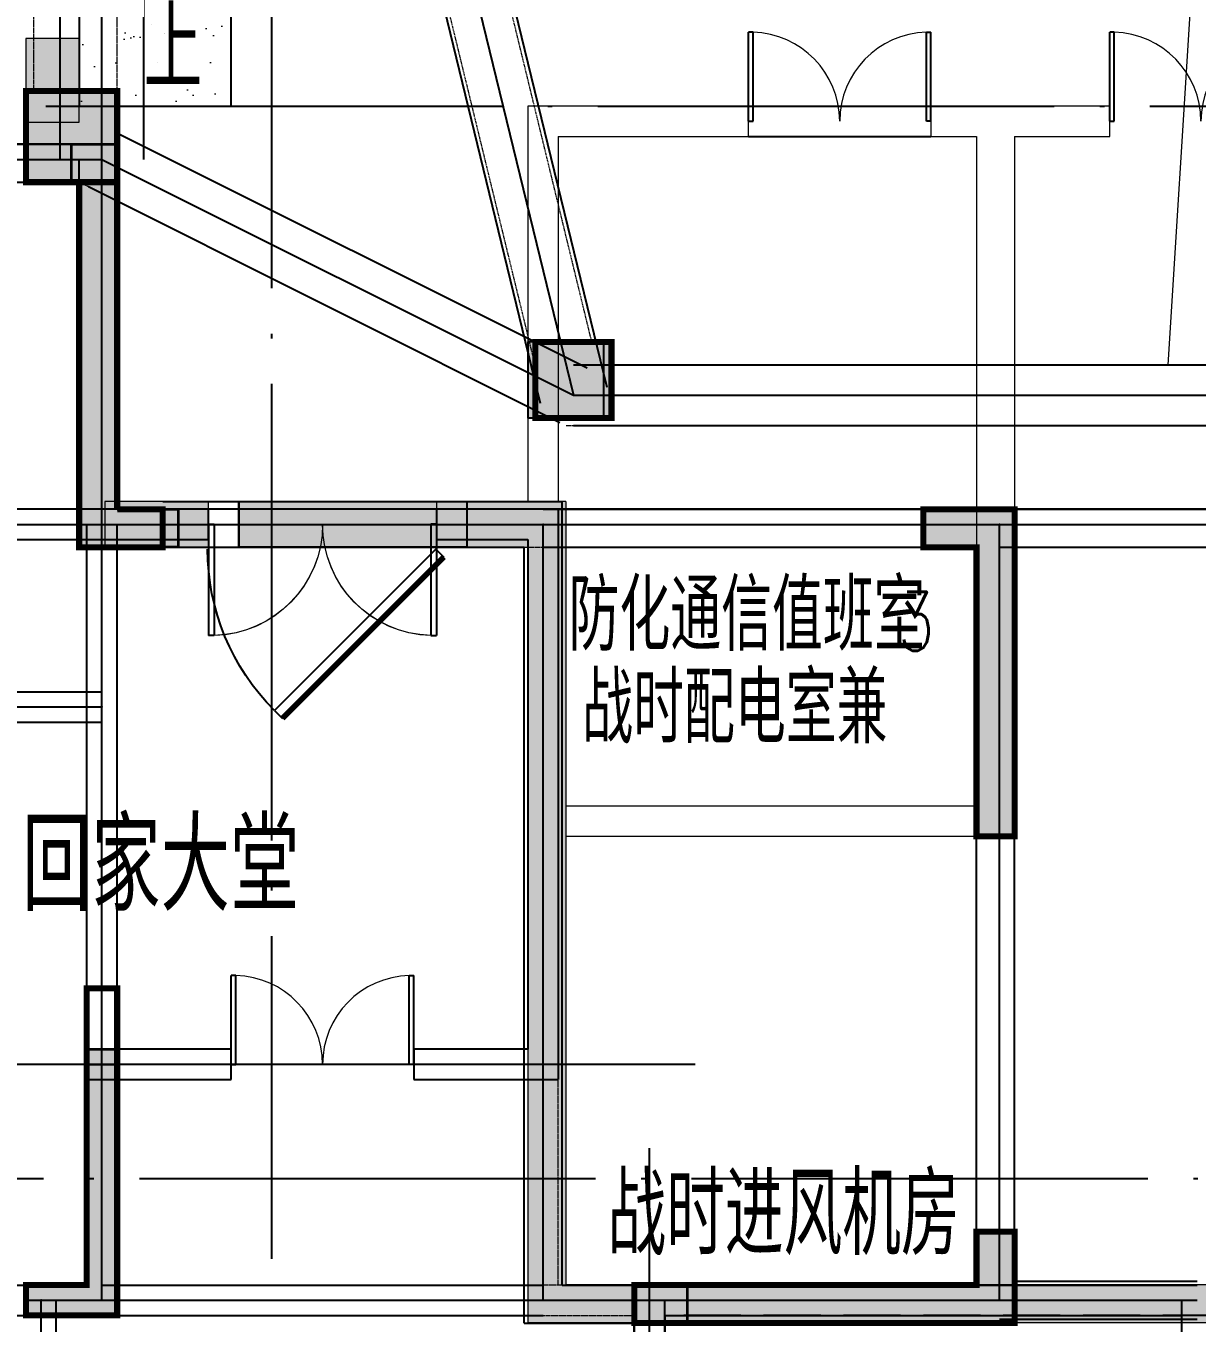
# Model space of a CAD drawing. Extents: x 290727 to 13733020, y 1731457 to 3643100.
# Drawn here: x 661462 to 669162, y 2178530 to 2187057 of the extents above; entities that cross this region are included whole.
import ezdxf

# ---------------------------------------------------------------- set-up
doc = ezdxf.new("R2010")
doc.units = 0
doc.header["$LTSCALE"] = 10
doc.header["$PDSIZE"] = 0.5
for name, pattern in [('__DASH', [0.35, 0.25, -0.1]), ('DASH', [0.35, 0.25, -0.1]), ('DASHED', [0.75, 0.5, -0.25]), ('DOTE', [2.4200000000000004, 2, -0.2, 0.02, -0.2]), ('虚线', [750, 450, -300])]:
    doc.linetypes.add(name, pattern=pattern)
doc.layers.get('0').update_dxf_attribs({"linetype": 'CONTINUOUS'})
for name, color, linetype, true_color in [('1106', 7, 'CONTINUOUS', 0x89bf5f), ('2106', 7, 'CONTINUOUS', 0x64cfcf), ('2206', 7, 'CONTINUOUS', 0x3474d4)]:
    doc.layers.add(name, color=color, linetype=linetype, true_color=true_color)
for name, color, linetype in [('21000', 5, 'CONTINUOUS'), ('BEAM_DASH', 144, 'DASHED'), ('COLU', 2, 'CONTINUOUS'), ('COLUMN', 9, 'CONTINUOUS'), ('DOTE', 8, 'DOTE'), ('PUB_HATCH', 8, 'CONTINUOUS'), ('PUB_TEXT', 7, 'CONTINUOUS'), ('WALL', 255, 'CONTINUOUS'), ('WINDOW', 4, 'CONTINUOUS'), ('X-人防$0$PUB_HATCH', 8, 'CONTINUOUS'), ('作业图', 4, 'CONTINUOUS'), ('回家路线', 4, 'CONTINUOUS'), ('文字', 4, 'CONTINUOUS')]:
    doc.layers.add(name, color=color, linetype=linetype)
for name, color, linetype, lineweight in [('S_ConcWall', 8, 'CONTINUOUS', 35), ('X-人防$0$人防', 210, 'CONTINUOUS', 20), ('填充2222', 8, 'CONTINUOUS', 5), ('板加腋边线', 253, '虚线', 18)]:
    doc.layers.add(name, color=color, linetype=linetype, lineweight=lineweight)
doc.layers.get('0').off()
doc.styles.add('_TCH_DIM', font='SIMPLEX', dxfattribs={"bigfont": 'GBCBIG'})
doc.styles.add('HNSJY', font='HNSJY-07', dxfattribs={"width": 0.8, "bigfont": 'HNSJY-HZ'})

# ---------------------------------------------------------------- blocks, each defined once
blk = doc.blocks.new('A$C55C93FC2')
at = {"layer": 'DOTE', "linetype": 'DOTE', "ltscale": 150}
for p, q in [((178148.6431798763, 127235.4713699026), (178148.6431798761, 52513.62335558701)), ((154884.1350579553, 60091.94571515126), (252290.8196143163, 60091.9457151508)), ((10299.45606850734, 53042.35001869965), (252290.8196143163, 53042.35001869965))]:
    blk.add_line(p, q, dxfattribs=at)
blk = doc.blocks.new('A$C682E2834')
h = blk.add_hatch(color=0)
h.dxf.hatch_style = 1
h.paths.add_polyline_path([(30400.23085716739, 7899.570863577392), (30600.24778824602, 7899.58779752336), (30600.28163841716, 7499.763246389892), (30800.28163841716, 7499.782777639892), (30800.23085716716, 7899.561097952392), (32999.96913841716, 7899.459535452392), (33000.16445091716, 7499.571840139892), (33200.16445091716, 7499.638246389892), (33200.05505534937, 7899.587791461672), (33200.00038841716, 7899.570863577392), (33200.00038841739, 8099.440454095457), (30600.23085716739, 8099.570863577392), (30400.23085716739, 8099.570863577392)])
edge = h.paths.add_edge_path(flags=16)
edge.add_line((11799.89296654239, 7900.001527639892), (11799.80312279216, 7500.223207327392))
h.paths.add_polyline_path([(9600.016013417393, 7900.001527639892), (11799.89296654239, 7900.001527639892)], flags=17)
h.paths.add_polyline_path([(21424.87343529216, 250.0015276398917), (21599.87343529216, 250.0020159211417), (21599.87343529216, 0.002015921141719446), (21174.87343529216, 0.001527639891719446), (20999.87343529216, 0.002015921141719446), (20999.87343529216, 250.0020159211417), (21174.87343529216, 250.0015276398917), (21175.03163841716, 2150.010804983642), (21425.03163841716, 2149.991273733642)])
h.paths.add_polyline_path([(42349.82460716716, 2149.023988577392), (42599.82460716716, 2149.014222952392), (42599.74648216716, 0.0005510773917194456), (42199.74648216716, 0.002015921141719446), (42199.74648216716, 250.0020159211417), (42349.74648216716, 250.0015276398917)])
h.paths.add_polyline_path([(42599.90663841716, 3549.014222952392), (42349.90663841716, 3549.025941702392), (42350.00429466716, 5450.001527639892), (42200.00038841716, 5450.001527639892), (42200.00038841716, 5700.001527639892), (42600.00038841716, 5700.001527639892)])
h.paths.add_polyline_path([(40700.23085716716, 10549.10113701489), (40700.24257591716, 10799.10113701489), (41300.23866966716, 10799.07574638989), (41300.16054466716, 8649.073793264892), (41050.16054466716, 8649.083558889892), (41050.24257591716, 10549.08648857739)])
h.paths.add_polyline_path([(39150.00038841716, 5450.001527639892), (39150.00038841716, 5700.001527639892), (41050.00038841716, 5700.001527639892), (41050.00038841716, 6099.077699514892), (41300.00038841716, 6099.077699514892), (41300.00038841716, 5450.001527639892)])
h.paths.add_polyline_path([(35100.33632591716, 12949.37848076489), (35100.34804466716, 13199.37848076489), (35400.34023216716, 13199.34918388989), (35400.23866966716, 10799.34625420239), (35800.24648216716, 10799.33160576489), (35800.22695091716, 10549.33160576489), (35150.23866966716, 10549.36383232739), (35150.34413841716, 12949.36090263989)])
h.paths.add_polyline_path([(28700.48085716716, 13199.59723076489), (28700.47695091716, 12949.59723076489), (28650.48281029216, 12949.60309013989), (28650.38124779216, 10549.60504326489), (28000.38124779216, 10549.60504326489), (28000.38124779216, 10799.60504326489), (28400.38124779216, 10799.60504326489), (28400.48281029216, 13199.60699638989)])
h.paths.add_polyline_path([(22750.16249779216, 8649.935121389892), (22500.16249779216, 8649.944887014892), (22500.23866966716, 10799.94586357739), (23100.24257591716, 10799.91754326489), (23100.23085716716, 10549.91754326489), (22750.23866966716, 10549.93414482739)])
h.paths.add_polyline_path([(24650.00234154216, 5700.001527639892), (24650.00234154216, 5450.001527639892), (22500.00234154216, 5450.001527639892), (22500.00234154216, 6049.940980764892), (22750.00234154216, 6049.940980764892), (22750.00234154216, 5700.001527639892)])
h.paths.add_polyline_path([(25699.81679466716, 250.0010393586417), (25699.81679466716, 0.001039358641719446), (24799.74648216716, 0.001039358641719446), (24799.83046654216, 2149.837953421142), (25049.83046654216, 2149.827699514892), (25049.74648216716, 250.0010393586417)])
h.paths.add_polyline_path([(32024.28945091716, 0.001039358641719446), (31299.81679466716, 0.001039358641719446), (31299.81679466716, 250.0010393586417), (31774.35976341716, 250.0010393586417), (31774.89101341716, 2149.639711233642), (32024.89101341716, 2149.569398733642), (32024.35976341716, 250.0010393586417), (32499.81679466716, 250.0010393586417), (32499.81679466716, 0.001039358641719446)])
h.paths.add_polyline_path([(29000.14491966716, 5700.001527639892), (29000.14491966716, 5500.001527639892), (28400.14296654216, 5500.001527639892), (28400.22109154216, 7249.609926077392), (28600.22109154216, 7249.600160452392), (28600.14296654216, 5700.001527639892)])
h.paths.add_polyline_path([(34800.00038841716, 5500.001527639892), (34800.00038841716, 5700.001527639892), (35200.00038841716, 5700.001527639892), (35200.00038841716, 7249.351137014892), (35400.00038841716, 7249.351137014892), (35400.00038841716, 5500.001527639892)])
h.paths.add_polyline_path([(30000.47695091716, 12949.58355888989), (30000.48085716716, 13199.58160576489), (30600.48281029216, 13199.57184013989), (30600.32656029216, 9399.568910452392), (30400.33046654216, 9399.575746389892), (30400.48671654216, 12949.57574638989)])
h.paths.add_polyline_path([(33200.18398216716, 9399.449769827392), (33400.18007591716, 9399.442933889892), (33400.34023216716, 12949.44098076489), (33800.33632591716, 12949.41949638989), (33800.34804466716, 13199.41949638989), (33200.34023216716, 13199.44879326489)])
h.paths.add_polyline_path([(38099.74648216716, 0.001039358641719446), (38099.74648216716, 250.0010393586417), (38749.74648216716, 250.0010393586417), (38749.82460716716, 2149.190980764892), (38999.82460716716, 2149.181215139892), (38999.74648216716, 0.001039358641719446)])
h.paths.add_polyline_path([(35024.86366966716, 2149.365785452392), (34774.86366966716, 2149.374574514892), (34774.93788841716, 4199.375551077392), (35024.93788841716, 4199.365785452392)])
h.paths.add_polyline_path([(29025.00234154216, 2149.648500296142), (28775.00234154216, 2149.648500296142), (28775.00234154216, 4199.648012014892), (29025.00234154216, 4199.648012014892)])
h.paths.add_polyline_path([(1900.001609120285, 10800.00152763989), (1900.001609120285, 10550.00152763989), (1550.001609120285, 10550.00152763989), (1550.001609120285, 8650.001527639892), (1300.001609120285, 8650.001527639892), (1300.001609120285, 10800.00152763989)])
h.paths.add_polyline_path([(3450.00136497966, 5700.001527639892), (3450.00136497966, 5450.001527639892), (1300.001609120285, 5450.001527639892), (1300.001609120285, 6100.001527639892), (1550.001609120285, 6100.001527639892), (1550.001609120285, 5700.001527639892)])
h.paths.add_polyline_path([(20100.00234154216, 8650.001527639892), (19850.00234154216, 8650.001527639892), (19850.00234154216, 10550.00152763989), (19500.00234154216, 10550.00152763989), (19500.00234154216, 10800.00152763989), (20100.00234154216, 10800.00152763989)])
h.paths.add_polyline_path([(13899.85097435466, 12950.00152763989), (13899.85097435466, 13200.00152763989), (14199.85488060466, 13200.00152763989), (14199.85488060466, 10800.00152763989), (14599.85585716716, 10800.00152763989), (14599.85585716716, 10550.00152763989), (13949.85488060466, 10550.00152763989), (13949.85488060466, 12950.00152763989)])
h.paths.add_polyline_path([(7499.99745872966, 13200.00152763989), (7499.99745872966, 12950.00152763989), (7450.00136497966, 12950.00152763989), (7450.00136497966, 10550.00152763989), (6800.00136497966, 10550.00152763989), (6800.00136497966, 10800.00152763989), (7200.00136497966, 10800.00152763989), (7200.00136497966, 13200.00152763989)])
h.paths.add_polyline_path([(17950.00234154216, 5450.001527639892), (17950.00234154216, 5700.001527639892), (19850.00234154216, 5700.001527639892), (19850.00234154216, 6050.001527639892), (20100.00234154216, 6050.001527639892), (20100.00234154216, 5450.001527639892)])
h.paths.add_polyline_path([(16900.00234154216, 0.001039358641719446), (16900.00234154216, 250.0010393586417), (17550.00234154216, 250.0010393586417), (17550.00234154216, 2150.001039358642), (17800.00234154216, 2150.001039358642), (17800.00234154216, 0.001039358641719446)])
h.paths.add_polyline_path([(10575.42616966716, 0.001039358641719446), (10100.00136497966, 0.001039358641719446), (10100.00136497966, 250.0010393586417), (10575.42616966716, 250.0010393586417), (10575.00136497966, 2149.975160452392), (10825.00136497966, 2150.026918264892), (10825.42616966716, 250.0010393586417), (11300.00136497966, 250.0010393586417), (11300.00136497966, 0.001039358641719446)])
h.paths.add_polyline_path([(400.0016091202851, 5700.001527639892), (400.0016091202851, 5450.001527639892), (250.0016091202851, 5450.001527639892), (250.0016091202851, 3550.001527639892), (0.001609120285138488, 3550.001527639892), (0.001609120285138488, 5700.001527639892)])
h.paths.add_polyline_path([(400.0011208390351, 250.0020159211417), (400.0018532609101, 0.002015921141719446), (0.001609120285138488, 0.0005510773917194456), (0.001609120285138488, 2150.001039358642), (250.0016091202851, 2150.001039358642), (250.0016091202851, 250.0015276398917)])
h.paths.add_polyline_path([(13599.85488060466, 5500.001527639892), (13599.85488060466, 5700.001527639892), (13999.85488060466, 5700.001527639892), (13999.85488060466, 7250.001527639892), (14199.85488060466, 7250.001527639892), (14199.85488060466, 5500.001527639892)])
h.paths.add_polyline_path([(7800.00136497966, 5700.001527639892), (7800.00136497966, 5500.001527639892), (7200.00136497966, 5500.001527639892), (7200.00136497966, 7250.001527639892), (7400.00136497966, 7250.001527639892), (7400.00136497966, 5700.001527639892)])
h.paths.add_polyline_path([(12599.85097435466, 13200.00152763989), (12599.85097435466, 12950.00152763989), (12199.85488060466, 12950.00152763989), (12199.85488060466, 9400.001527639892), (11999.85488060466, 9400.001527639892), (11999.85488060466, 13200.00152763989)])
h.paths.add_polyline_path([(9200.001364979893, 9400.001527639892), (9200.001364979893, 12950.00152763989), (8799.99745872966, 12950.00152763989), (8799.99745872966, 13200.00152763989), (9400.00136497966, 13200.00152763989), (9400.001364979893, 9400.001527639892)])
h.paths.add_polyline_path([(4500.00136497966, 250.0010393586417), (4500.00136497966, 0.001039358641719446), (3600.00136497966, 0.001039358641719446), (3600.00136497966, 2150.001039358642), (3850.00136497966, 2150.001039358642), (3850.00136497966, 250.0010393586417)])
h.paths.add_polyline_path([(7825.00136497966, 2150.001039358642), (7575.00136497966, 2150.001039358642), (7575.00136497966, 4200.001527639892), (7825.00136497966, 4200.001527639892)])
h.paths.add_polyline_path([(13824.85683372966, 2150.001039358642), (13574.85683372966, 2150.001039358642), (13574.85683372966, 4200.001527639892), (13824.85683372966, 4200.001527639892)])
edge = h.paths.add_edge_path()
edge.add_line((11999.78554466739, 8100.001527639892), (12199.78554466739, 8100.001527639892))
edge.add_line((12199.78554466739, 8100.001527639892), (12199.78554466739, 7900.001527639892))
edge.add_line((12199.78554466739, 7900.001527639892), (11999.76861358853, 7900.01846158586))
edge.add_line((9400.016013417393, 8100.001527639892), (9200.016013417393, 8100.001527639892))
edge.add_line((9200.016013417393, 8100.001527639892), (9200.016013417393, 7900.001527639892))
edge.add_line((9200.016013417393, 7900.001527639892), (9400.032944496023, 7900.01846158586))
edge.add_line((9400.011129499879, 7900.018459738931), (9400.00136497966, 7500.188051077392))
edge.add_line((9400.00136497966, 7500.188051077392), (9600.00136497966, 7500.182191702392))
edge.add_line((9600.00136497966, 7500.182191702392), (9600.016013417393, 7900.001527639892))
edge.add_line((11999.87831810489, 8100.001527639892), (9400.016013417393, 8100.001527639892))
edge.add_line((11799.80312279216, 7500.223207327392), (11999.80312279239, 7500.193910452392))
edge.add_line((11999.80312279239, 7500.193910452392), (11999.76861358853, 7900.01846158586))
at = {"layer": 'S_ConcWall', "color": 0, "lineweight": 35, "ltscale": 0.9999999776482582}
for p, q in [((13899.85097435466, 13200.00152763989), (14199.85488060466, 13200.00152763989)), ((13899.85097435466, 12950.00152763989), (13899.85097435466, 13200.00152763989)), ((14199.85488060466, 13200.00152763989), (14199.85488060466, 10800.00152763989)), ((13949.85488060466, 12950.00152763989), (13899.85097435466, 12950.00152763989)), ((13949.85488060466, 10550.00152763989), (13949.85488060466, 12950.00152763989)), ((14199.85488060466, 10800.00152763989), (14599.85585716716, 10800.00152763989)), ((14599.85585716716, 10800.00152763989), (14599.85585716716, 10550.00152763989)), ((19500.00234154216, 10550.00152763989), (19500.00234154216, 10800.00152763989)), ((19500.00234154216, 10800.00152763989), (20100.00234154216, 10800.00152763989)), ((20100.00234154216, 10800.00152763989), (20100.00234154216, 8650.001527639892)), ((14599.85585716716, 10550.00152763989), (13949.85488060466, 10550.00152763989)), ((19850.00234154216, 10550.00152763989), (19500.00234154216, 10550.00152763989)), ((19850.00234154216, 8650.001527639892), (19850.00234154216, 10550.00152763989)), ((20100.00234154216, 8650.001527639892), (19850.00234154216, 8650.001527639892)), ((13999.85488060466, 5700.001527639892), (13999.85488060466, 7250.001527639892)), ((13999.85488060466, 7250.001527639892), (14199.85488060466, 7250.001527639892)), ((14199.85488060466, 7250.001527639892), (14199.85488060466, 5500.001527639892)), ((19850.00234154216, 5700.001527639892), (19850.00234154216, 6050.001527639892)), ((19850.00234154216, 6050.001527639892), (20100.00234154216, 6050.001527639892)), ((20100.00234154216, 6050.001527639892), (20100.00234154216, 5450.001527639892)), ((13599.85488060466, 5700.001527639892), (13999.85488060466, 5700.001527639892)), ((13599.85488060466, 5500.001527639892), (13599.85488060466, 5700.001527639892)), ((17950.00234154216, 5700.001527639892), (19850.00234154216, 5700.001527639892)), ((17950.00234154216, 5450.001527639892), (17950.00234154216, 5700.001527639892)), ((14199.85488060466, 5500.001527639892), (13599.85488060466, 5500.001527639892)), ((20100.00234154216, 5450.001527639892), (17950.00234154216, 5450.001527639892))]:
    blk.add_line(p, q, dxfattribs=at)
blk = doc.blocks.new('$DorLib2D$00000002')
for p, q in [((-0.5, -1e-16), (-0.5000000000000007, 0.4875)), ((-0.4750000000000007, 0.4875), (-0.5000000000000007, 0.4875)), ((-0.475, 0), (-0.4750000000000007, 0.4875)), ((0.475, 0), (0.4750000000000007, 0.4875)), ((0.4750000000000007, 0.4875), (0.5000000000000007, 0.4875)), ((0.5, -1e-16), (0.5000000000000007, 0.4875)), ((-0.5, -1e-16), (-0.475, 0)), ((0.5, -1e-16), (0.475, 0))]:
    blk.add_line(p, q)
at = {"lineweight": 13}
for centre, start, end in [((-0.4875, 0), 0, 88.53071641864632), ((0.4875, 0), 91.46928358135372, 180)]:
    blk.add_arc(centre, 0.4875, start, end, dxfattribs=at)
blk = doc.blocks.new('_FZH')
blk.add_lwpolyline([(-0.5, -0.5), (0.5, -0.5), (0.5, 0.5), (-0.5, 0.5)], close=True)
at = {"layer": 'PUB_HATCH'}
blk.add_solid([(-0.5, -0.5), (0.5, -0.5), (-0.5, 0.5), (0.5, 0.5)], dxfattribs=at)
blk = doc.blocks.new('X-人防$0$$DorLib2D$00000083')
for p, q in [((-0.2071067811911576, 0.7821067811847939), (-0.1717514421318356, 0.8174621202441017)), ((0.4999999999953957, 0.0749999999982407), (-0.2071067811911576, 0.7821067811847939)), ((0.4999999999953957, 0.0749999999982407), (0.5353553390547177, 0.1103553390575627))]:
    blk.add_line(p, q)
at = {"const_width": 0.025}
blk.add_lwpolyline([(0.5353553390547177, 0.1103553390575627), (-0.1717514421317787, 0.8174621202441443)], dxfattribs=at)
blk.add_arc((0.4999999999953957, 0.0749999999982407), 1, 135, 180)
blk = doc.blocks.new('X-人防$0$$DorLib2D$00000002')
for p, q in [((-0.5, -1e-16), (-0.5000000000000007, 0.4875)), ((-0.4750000000000007, 0.4875), (-0.5000000000000007, 0.4875)), ((-0.475, 0), (-0.4750000000000007, 0.4875)), ((0.475, 0), (0.4750000000000007, 0.4875)), ((0.4750000000000007, 0.4875), (0.5000000000000007, 0.4875)), ((0.5, -1e-16), (0.5000000000000007, 0.4875)), ((-0.5, -1e-16), (-0.475, 0)), ((0.5, -1e-16), (0.475, 0))]:
    blk.add_line(p, q)
at = {"lineweight": 13}
for centre, start, end in [((-0.4875, 0), 0, 88.53071641864632), ((0.4875, 0), 91.46928358135372, 180)]:
    blk.add_arc(centre, 0.4875, start, end, dxfattribs=at)
blk = doc.blocks.new('车库建筑作业图')
at = {"layer": 'X-人防$0$PUB_HATCH'}
for points in [[(661812.5094524338, 2186423.228813388), (661812.5094042392, 2186974.118639186), (661462.5094042391, 2186974.118608566), (661462.5094524338, 2186423.228782768)], [(665012.3947316179, 2183930.608330327), (664762.3948059488, 2183630.608330324), (664762.3952519353, 2181830.60520527), (665012.3952519353, 2181830.605267212)], [(665012.3952519353, 2181830.605299881), (664762.3952519353, 2181830.605183491), (664762.3967882781, 2178530.60641563), (665012.3966718884, 2178780.606488757)], [(670495.8925240639, 2178697.274759389), (670362.5591973285, 2178780.608053721), (665012.3966718884, 2178780.606488757), (664762.3967882781, 2178530.60641563), (670512.5591775348, 2178530.608097597)]]:
    blk.add_hatch(color=256, dxfattribs=at).paths.add_polyline_path(points)
at = {"layer": 'X-人防$0$PUB_HATCH', "linetype": 'Continuous'}
for points in [[(661981.2313155117, 2183630.60833029), (662662.3761551606, 2183630.608330299), (662662.3761551569, 2183930.608330299), (661981.231315508, 2183930.60833029)], [(665012.3947316179, 2183930.608330327), (664162.3761551569, 2183930.608330317), (664162.3761551606, 2183630.608330317), (664762.3948059488, 2183630.608330324)]]:
    blk.add_hatch(color=256, dxfattribs=at).paths.add_polyline_path(points)
at = {"layer": '填充2222', "linetype": 'Continuous'}
h = blk.add_hatch(dxfattribs=at)
h.set_pattern_fill('砂灰土', color=256, scale=100, style=0)
h.set_pattern_definition([(37.50000000000001, (0, 0), (-12.59867162192163, 385.3647538026318), [0, -304, 0, -340, 0, -325]), (7.499999999999999, (0, 0), (353.9553410535455, 564.429213045948), [0, -164, 0, -274, 0, -105]), (327.5, (-246, 0), (622.828372350299, 1.131810707392988), [0, -100, 0, -360, 0, -470]), (317.5, (-246, 0), (601.2253209144587, 175.5351129868499), [0, -50, 0, -236, 0, -270])])
h.paths.add_polyline_path([(662812.4922659514, 2192779.787114719), (661812.4922659514, 2192779.787114719), (661812.4922659482, 2186529.382229329), (662812.4922659482, 2186529.382229329)])
at = {"linetype": '__DASH', "ltscale": 150}
blk.add_lwpolyline([(655662.3615245562, 2174679.785098894), (651662.3761728944, 2174679.785098893), (651662.3761728944, 2173079.647993568), (676662.1973963721, 2173078.739152895), (676662.1973963721, 2178579.787114825), (665662.3761712353, 2178579.78711484), (665662.3761712315, 2175679.787109999), (661687.2169934083, 2175679.787114914), (661687.216993303, 2174679.785099137), (655662.3615245562, 2174679.785098894)], dxfattribs=at)
at = {"layer": 'DOTE', "ltscale": 150}
blk.add_line((646363.0959269963, 2183779.787114877), (691714.779030812, 2183779.787114877), dxfattribs=at)
at = {"layer": 'DOTE', "linetype": 'Continuous', "ltscale": 150}
for p, q in [((665862.3761729847, 2180229.787114751), (661195.5736209078, 2180229.786633724)), ((665562.3761730028, 2171431.821865713), (665562.3761730028, 2179679.78607544))]:
    blk.add_line(p, q, dxfattribs=at)
at = {"layer": 'WALL'}
for p, q in [((662662.3761730957, 2183879.78711487), (659962.3761730108, 2183879.787114877)), ((662662.3761730957, 2183679.787114868), (662662.3761730957, 2183879.78711487)), ((664962.3761729934, 2183879.787114848), (664162.3761730958, 2183879.787114861)), ((664162.3761730958, 2183879.787114861), (664162.3761730957, 2183679.787114859)), ((659962.3761730108, 2183679.787114877), (662662.3761730957, 2183679.787114868)), ((664162.3761730957, 2183679.787114859), (664762.3761729978, 2183679.787114848)), ((661862.376172997, 2178779.787114879), (661862.376172997, 2180229.787114802)), ((661862.376172997, 2180229.787114802), (662062.376172997, 2180229.787114802)), ((662062.376172997, 2178579.787114879), (662062.376172997, 2180229.787114802)), ((659862.3761729938, 2178779.787114879), (661862.376172997, 2178779.787114879)), ((659762.3761729938, 2178579.787114879), (662062.376172997, 2178579.787114879))]:
    blk.add_line(p, q, dxfattribs=at)
at = {"layer": 'WALL', "linetype": 'Continuous'}
for p, q in [((664962.3761729934, 2183879.787114848), (664962.3761729936, 2180129.787114833)), ((664762.3761729978, 2183679.787114848), (664762.3761729979, 2180329.787114832)), ((662812.3761730957, 2180329.787114825), (661862.3761729966, 2180329.787114801)), ((661862.3761729966, 2180329.787114801), (661862.3761729966, 2180129.787114801)), ((662812.3761730957, 2180129.787114809), (662812.3761730957, 2180329.787114825)), ((664762.3761729979, 2180329.787114832), (664012.3761727905, 2180329.787114838)), ((664012.3761727905, 2180329.787114838), (664012.3761727905, 2180129.787114821)), ((661862.3761729966, 2180129.787114801), (662812.3761730957, 2180129.787114809)), ((664012.3761727905, 2180129.787114821), (664962.3761729936, 2180129.787114833)), ((665462.3761729905, 2178779.786046182), (669162.3761437635, 2178779.787128443)), ((665462.3761729905, 2175879.787114912), (665462.3761729905, 2178779.786046182)), ((665662.3761730349, 2178579.786104684), (669062.3761730227, 2178579.78709921)), ((665662.3761730143, 2175779.787114877), (665662.3761730349, 2178579.786104684))]:
    blk.add_line(p, q, dxfattribs=at)
at = {"layer": 'WINDOW'}
for p, q in [((666212.3821239684, 2186530.19870913), (667412.382123968, 2186530.199707246)), ((666212.382290321, 2186330.19870913), (667412.3822903206, 2186330.199707246))]:
    blk.add_line(p, q, dxfattribs=at)
at = {"layer": 'X-人防$0$人防', "color": 210}
for p, q in [((661812.5094042392, 2186974.118639186), (661462.5094042391, 2186974.118608566)), ((661462.5094042391, 2186974.118608566), (661462.5094524338, 2186423.228782768)), ((661812.5094524338, 2186423.228813388), (661812.5094042392, 2186974.118639186)), ((661462.5094524338, 2186423.228782768), (661812.5094524338, 2186423.228813388)), ((665012.3947316179, 2183930.608330327), (665012.3952519353, 2181830.605267212)), ((664762.3948059488, 2183630.608330324), (664762.3952519353, 2181830.60520527)), ((664762.3952519353, 2181830.605183491), (664762.3967882781, 2178530.60641563)), ((665012.3952519353, 2181830.605299881), (665012.3966718884, 2178780.606488757)), ((670362.5591973285, 2178780.608053721), (665012.3966718884, 2178780.606488757)), ((670512.5591775348, 2178530.608097597), (664762.3967882781, 2178530.60641563))]:
    blk.add_line(p, q, dxfattribs=at)
at = {"layer": 'X-人防$0$人防', "color": 6}
for p, q in [((666212.3821239684, 2186530.19870913), (664762.3940875175, 2186530.197503083)), ((664762.3940875175, 2186530.197503083), (664762.3947316179, 2183930.608330324)), ((666212.382290321, 2186330.19870913), (666212.3821239684, 2186530.19870913)), ((667862.37317283, 2186530.200081532), (667412.382123968, 2186530.199707246)), ((667412.382123968, 2186530.199707246), (667412.3822903207, 2186330.199707246)), ((668587.4603926535, 2186530.200684633), (667862.37317283, 2186530.200081532)), ((668587.4605590062, 2186330.200684633), (668587.4603926535, 2186530.200684633)), ((664962.3941370716, 2186330.197669436), (666212.382290321, 2186330.19870913)), ((664962.3941370716, 2186330.197669436), (664962.3947316179, 2183930.608330326)), ((667412.3822903207, 2186330.199707246), (667712.373442117, 2186330.199956768)), ((667712.373442117, 2186330.199956768), (667712.3816302303, 2181930.607601527)), ((667962.373442117, 2186330.200164709), (668587.4605590062, 2186330.200684633)), ((667962.373442117, 2186330.200164709), (667962.3820024518, 2181730.607809468)), ((665012.3952271583, 2181930.605355777), (667712.3816302303, 2181930.607601527)), ((665012.3952984911, 2181730.605355777), (667962.3820024518, 2181730.607809468))]:
    blk.add_line(p, q, dxfattribs=at)
at = {"layer": 'X-人防$0$人防', "color": 6, "linetype": 'Continuous'}
for p, q in [((662662.3761551569, 2183930.608330299), (661981.231315508, 2183930.60833029)), ((661981.231315508, 2183930.60833029), (661981.2313155117, 2183630.60833029)), ((662662.3761551606, 2183630.608330299), (662662.3761551569, 2183930.608330299)), ((665012.3947316179, 2183930.608330327), (664162.3761551569, 2183930.608330317)), ((664162.3761551569, 2183930.608330317), (664162.3761551606, 2183630.608330317)), ((661981.2313155117, 2183630.60833029), (662662.3761551606, 2183630.608330299)), ((664162.3761551606, 2183630.608330317), (664762.3948059488, 2183630.608330324))]:
    blk.add_line(p, q, dxfattribs=at)
at = {"layer": '回家路线', "linetype": 'DASH', "ltscale": 200}
blk.add_lwpolyline([(663474.3875550395, 2187076.229125029, 0, 0, 0), (663474.3875550395, 2182928.861468744, 120, 0, 0), (663474.3875550395, 2182478.861468744, 0, 0, 0)], format="xyseb", dxfattribs=at)
at = {"layer": '文字', "linetype": 'Continuous', "flags": 128}
blk.add_lwpolyline([(662812.4922659514, 2192779.787114719), (661812.4922659514, 2192779.787114719), (661812.4922659482, 2186529.382229329), (662812.4922659482, 2186529.382229329)], close=True, dxfattribs=at)
at = {"color": 8}
blk.add_blockref('A$C682E2834', (647862.4832064528, 2173079.785587216), dxfattribs=at)
at = {"layer": 'COLUMN', "linetype": 'Continuous', "rotation": 270}
for p, xscale, yscale, zscale in [((661762.5024690252, 2186329.849867946), 599.9455798044801, 599.9860331832897, 599.9860331832897), ((665012.3915169318, 2184729.822634545), 500, 500, 500)]:
    blk.add_blockref('_FZH', p, dxfattribs=dict(at, xscale=xscale, yscale=yscale, zscale=zscale))
at = {"layer": 'WINDOW', "xscale": 1200, "yscale": 1200, "zscale": 1200, "rotation": 4.765652661000165e-05}
blk.add_blockref('$DorLib2D$00000002', (666812.3822071445, 2186430.199208188), dxfattribs=at)
at = {"layer": 'WINDOW', "color": 7}
for name, p, xscale, yscale, zscale, rotation in [('X-人防$0$$DorLib2D$00000002', (669187.4604758297, 2186430.201183691), 1200, 1200, 1200, 4.765652149923788e-05), ('X-人防$0$$DorLib2D$00000083', (663406.2015856057, 2183730.608330217), -1500, 1500, -1500, 180)]:
    blk.add_blockref(name, p, dxfattribs=dict(at, xscale=xscale, yscale=yscale, zscale=zscale, rotation=rotation))
at = {"layer": 'WINDOW', "linetype": 'Continuous', "xscale": -1500, "yscale": 1500, "zscale": -1500, "rotation": 180}
for p in [(663412.3761551587, 2183780.608330308), (663412.376173014, 2183779.787114877)]:
    blk.add_blockref('$DorLib2D$00000002', p, dxfattribs=at)
at = {"layer": 'WINDOW', "linetype": 'Continuous', "xscale": 1200, "yscale": 1200, "zscale": 1200}
blk.add_blockref('$DorLib2D$00000002', (663412.376173014, 2180229.787114801), dxfattribs=at)
at = {"layer": '文字', "linetype": 'Continuous'}
blk.add_blockref('A$C55C93FC2', (484928.2411151752, 2126437.437102827), dxfattribs=at)
at = {"layer": 'PUB_TEXT', "linetype": 'Continuous', "style": '_TCH_DIM'}
blk.add_text('上', height=536.1702127659574, dxfattribs=at).set_placement((662235.671393008, 2186643.312458022))
at = {"layer": 'PUB_TEXT', "style": '_TCH_DIM'}
for s, height, p in [('防化通信值班室', 464.6808510638298, (665029.3915169318, 2182949.821215405)), ('战时配电室兼', 464.6808510638298, (665119.3000000003, 2182340.821215405)), ('战时进风机房', 536.1702127659574, (665285.2275466435, 2178976.162088208))]:
    blk.add_text(s, height=height, dxfattribs=at).set_placement(p)
at = {"layer": 'PUB_TEXT', "style": '_TCH_DIM', "width": 0.7058823529411765}
blk.add_text('3', height=386.75, dxfattribs=at).set_placement((667197.9021552297, 2182949.821215405))
at = {"layer": '文字', "linetype": 'Continuous', "style": 'HNSJY', "width": 0.8}
blk.add_text('回家大堂', height=599.9999999999998, dxfattribs=at).set_placement((661435.4612422511, 2181238.2338145))
blk = doc.blocks.new('人防-l')
at = {"layer": '21000'}
blk.add_hatch(color=0, dxfattribs=at).paths.add_polyline_path([(814754.2219224663, -949433.6890150621), (816254.2219224663, -949433.6890150621), (816254.2219224663, -949733.6890150621), (814754.2219224663, -949733.6890150621)])
at = {"layer": '2106'}
for points in [[(813954.2844224663, -946733.6890150621), (813354.2844224663, -946733.6890150621), (813354.2844224663, -947333.6890150621), (813954.2844224663, -947333.6890150621)], [(817204.3469224663, -948383.6890150621), (816704.3469224663, -948383.6890150621), (816704.3469224663, -948883.6890150621), (817204.3469224663, -948883.6890150621)]]:
    blk.add_hatch(color=0, dxfattribs=at).paths.add_polyline_path(points)
at = {"color": 0}
for p, q in [((814968.6594224663, -940583.7827650621), (816954.3469224663, -948733.6890150621)), ((813854.2844224663, -947183.6890150621), (813854.2844224663, -945990.3218275621)), ((812354.1594224663, -947183.6890150621), (813854.2844224663, -947183.6890150621)), ((813854.2844224663, -949583.6890150621), (813854.2844224663, -947183.6890150621)), ((813854.2844224663, -947183.6890150621), (816954.3469224663, -948733.6890150621)), ((816954.3469224663, -948733.6890150621), (822354.1594224663, -948733.6890150621)), ((813854.1594224663, -950783.6890150621), (813854.2844224663, -949583.6890150621)), ((813854.2844224663, -949583.6890150621), (814254.1594224663, -949583.6890150621)), ((814254.1594224663, -949583.6890150621), (816754.2844224663, -949583.6890150621)), ((816754.2844224663, -949583.6890150621), (819254.2844224663, -949583.6890150621)), ((816754.2844224663, -954683.6890150621), (816754.2844224663, -949583.6890150621)), ((819254.2844224663, -949583.6890150621), (819754.2844224663, -949583.6890150621)), ((819754.2844224663, -951633.6890150621), (819754.2844224663, -949583.6890150621)), ((819754.2844224663, -949583.6890150621), (822354.2844224663, -949583.6890150621)), ((811854.1594224663, -950783.6890150621), (813854.1594224663, -950783.6890150621)), ((813854.1594224663, -952633.6890150621), (813854.1594224663, -950783.6890150621)), ((819754.2844224663, -954233.6890150621), (819754.2844224663, -951633.6890150621)), ((813854.1594224663, -954683.6890150621), (813854.1594224663, -952633.6890150621)), ((819754.2844224663, -954683.6890150621), (819754.2844224663, -954233.6890150621)), ((813354.1594224663, -954683.6890150621), (813454.1594224663, -954683.6890150621)), ((813454.1594224663, -954683.6890150621), (813854.1594224663, -954683.6890150621)), ((813454.1594224663, -956058.6890150621), (813454.1594224663, -954683.6890150621)), ((813854.1594224663, -954683.6890150621), (816754.2844224663, -954683.6890150621)), ((816754.2844224663, -954683.6890150621), (817454.2844224663, -954683.6890150621)), ((817454.2844224663, -954683.6890150621), (819754.2844224663, -954683.6890150621)), ((817454.2844224663, -958183.6890150621), (817454.2844224663, -954683.6890150621)), ((819754.2844224663, -954683.6890150621), (821054.7844224663, -954683.6890150621))]:
    blk.add_line(p, q, dxfattribs=at)
for p in [(813854.2844224663, -947183.6890150621), (816954.3469224663, -948733.6890150621), (813854.2844224663, -949583.6890150621), (814254.1594224663, -949583.6890150621), (816754.2844224663, -949583.6890150621), (819254.2844224663, -949583.6890150621), (819754.2844224663, -949583.6890150621), (813854.1594224663, -950783.6890150621), (819754.2844224663, -951633.6890150621), (813854.1594224663, -952633.6890150621), (819754.2844224663, -954233.6890150621), (813454.1594224663, -954683.6890150621), (813854.1594224663, -954683.6890150621), (816754.2844224663, -954683.6890150621), (817454.2844224663, -954683.6890150621), (819754.2844224663, -954683.6890150621)]:
    blk.add_point(p, dxfattribs=at)
at = {"layer": '1106', "color": 0}
for p, q in [((813704.2844224663, -949733.6890150621), (813704.2844224663, -947183.6890150621)), ((813954.2844224663, -949483.6890150621), (813954.2844224663, -947183.6890150621)), ((814254.1594224663, -949433.6890150621), (816879.2844224663, -949433.6890150621)), ((814754.2219224663, -949433.6890150621), (814754.2219224663, -949733.6890150621)), ((816254.2219224663, -949433.6890150621), (816254.2219224663, -949733.6890150621)), ((816879.2844224663, -954583.6890150621), (816879.2844224663, -949433.6890150621)), ((813954.2844224663, -949483.6890150621), (814254.1594224663, -949483.6890150621)), ((819254.2844224663, -949483.6890150621), (819854.2844224663, -949483.6890150621)), ((819854.2844224663, -951633.6890150621), (819854.2844224663, -949483.6890150621)), ((813704.2844224663, -949733.6890150621), (814254.1594224663, -949733.6890150621)), ((814254.1594224663, -949733.6890150621), (816629.2844224663, -949733.6890150621)), ((816629.2844224663, -954833.6890150621), (816629.2844224663, -949733.6890150621)), ((819254.2844224663, -949733.6890150621), (819604.2844224663, -949733.6890150621)), ((819604.2844224663, -951633.6890150621), (819604.2844224663, -949733.6890150621)), ((813754.1594224663, -954583.6890150621), (813754.1594224663, -952633.6890150621)), ((813954.1594224663, -954783.6890150621), (813954.1594224663, -952633.6890150621)), ((819604.2844224663, -954583.6890150621), (819604.2844224663, -954233.6890150621)), ((819854.2844224663, -954558.6890150621), (819854.2844224663, -954233.6890150621)), ((813354.1594224663, -954583.6890150621), (813454.1594224663, -954583.6890150621)), ((813454.1594224663, -954583.6890150621), (813754.1594224663, -954583.6890150621)), ((816879.2844224663, -954583.6890150621), (817454.2844224663, -954583.6890150621)), ((817454.2844224663, -954583.6890150621), (819604.2844224663, -954583.6890150621)), ((819854.2844224663, -954558.6890150621), (821054.7844224663, -954558.6890150621)), ((813354.1594224663, -954783.6890150621), (813454.1594224663, -954783.6890150621)), ((813454.1594224663, -954783.6890150621), (813954.1594224663, -954783.6890150621)), ((816629.2844224663, -954833.6890150621), (817454.2844224663, -954833.6890150621)), ((817454.2844224663, -954833.6890150621), (819754.2844224663, -954833.6890150621)), ((819754.2844224663, -954808.6890150621), (821054.7844224663, -954808.6890150621))]:
    blk.add_line(p, q, dxfattribs=at)
at = {"layer": '21000', "color": 0, "linetype": 'Continuous'}
blk.add_lwpolyline([(814754.2219224663, -949433.6890150621), (816254.2219224663, -949433.6890150621), (816254.2219224663, -949733.6890150621), (814754.2219224663, -949733.6890150621)], close=True, dxfattribs=at)
at = {"layer": '2106', "color": 0, "linetype": 'Continuous'}
for points in [[(813954.2844224663, -946733.6890150621), (813354.2844224663, -946733.6890150621), (813354.2844224663, -947333.6890150621), (813954.2844224663, -947333.6890150621)], [(817204.3469224663, -948383.6890150621), (816704.3469224663, -948383.6890150621), (816704.3469224663, -948883.6890150621), (817204.3469224663, -948883.6890150621)]]:
    blk.add_lwpolyline(points, close=True, dxfattribs=at)
at = {"layer": '2206', "color": 0}
for p, q in [((815187.2531724663, -940530.5171400621), (817172.9406724663, -948680.4233900621)), ((815187.2531724663, -940530.5171400621), (817172.9406724663, -948680.4233900621)), ((814750.0656724663, -940637.0483900621), (816735.7531724663, -948786.9546400621)), ((813579.2844224663, -947183.6890150621), (813579.2844224663, -945990.3218275621)), ((813579.2844224663, -947183.6890150621), (813579.2844224663, -945990.3218275621)), ((814129.2844224663, -947183.6890150621), (814129.2844224663, -945990.3218275621)), ((813943.7219224663, -947004.8062025621), (817043.7844224663, -948554.8062025621)), ((813943.7219224663, -947004.8062025621), (817043.7844224663, -948554.8062025621)), ((812354.1594224663, -947083.6890150621), (813854.2844224663, -947083.6890150621)), ((812354.1594224663, -947083.6890150621), (813854.2844224663, -947083.6890150621)), ((812354.1594224663, -947333.6890150621), (813854.2844224663, -947333.6890150621)), ((813764.8469224663, -947362.5718275621), (816864.9094224663, -948912.5718275621)), ((816954.3469224663, -948533.6890150621), (822354.1594224663, -948533.6890150621)), ((816954.3469224663, -948533.6890150621), (822354.1594224663, -948533.6890150621)), ((816954.3469224663, -948933.6890150621), (822354.1594224663, -948933.6890150621)), ((816754.2844224663, -949483.6890150621), (819254.2844224663, -949483.6890150621)), ((816754.2844224663, -949483.6890150621), (819254.2844224663, -949483.6890150621)), ((819754.2844224663, -949483.6890150621), (822354.2844224663, -949483.6890150621)), ((819754.2844224663, -949483.6890150621), (822354.2844224663, -949483.6890150621)), ((813754.1594224663, -950783.6890150621), (813754.2844224663, -949583.6890150621)), ((813754.1594224663, -950783.6890150621), (813754.2844224663, -949583.6890150621)), ((813954.1594224663, -950783.6890150621), (813954.2844224663, -949583.6890150621)), ((816754.2844224663, -949733.6890150621), (819254.2844224663, -949733.6890150621)), ((819754.2844224663, -949733.6890150621), (822354.2844224663, -949733.6890150621)), ((811854.1594224663, -950683.6890150621), (813854.1594224663, -950683.6890150621)), ((811854.1594224663, -950683.6890150621), (813854.1594224663, -950683.6890150621)), ((813754.1594224663, -952633.6890150621), (813754.1594224663, -950783.6890150621)), ((813754.1594224663, -952633.6890150621), (813754.1594224663, -950783.6890150621)), ((813954.1594224663, -952633.6890150621), (813954.1594224663, -950783.6890150621)), ((811854.1594224663, -950883.6890150621), (813854.1594224663, -950883.6890150621)), ((819604.2844224663, -954233.6890150621), (819604.2844224663, -951633.6890150621)), ((819604.2844224663, -954233.6890150621), (819604.2844224663, -951633.6890150621)), ((819854.2844224663, -954233.6890150621), (819854.2844224663, -951633.6890150621)), ((813854.1594224663, -954583.6890150621), (816754.2844224663, -954583.6890150621)), ((813854.1594224663, -954583.6890150621), (816754.2844224663, -954583.6890150621)), ((813554.1594224663, -956058.6890150621), (813554.1594224663, -954683.6890150621)), ((817354.2844224663, -958183.6890150621), (817354.2844224663, -954683.6890150621)), ((817354.2844224663, -958183.6890150621), (817354.2844224663, -954683.6890150621)), ((817554.2844224663, -958183.6890150621), (817554.2844224663, -954683.6890150621)), ((820954.1594224663, -960183.6890150621), (820954.7844224663, -954683.6890150621)), ((820954.1594224663, -960183.6890150621), (820954.7844224663, -954683.6890150621)), ((813854.1594224663, -954783.6890150621), (816754.2844224663, -954783.6890150621))]:
    blk.add_line(p, q, dxfattribs=at)
blk = doc.blocks.new('梁图-10.22')
at = {"color": 0}
blk.add_lwpolyline([(-1462873.94397509, 217307.9509954047), (-1420274.18152568, 217306.4023284586), (-1420273.927563129, 223007.9519714625), (-1421573.862846908, 223007.9519714154), (-1421573.647064366, 228107.0261883656), (-1427473.689281879, 228107.296697964), (-1427473.689281879, 230507.2886415971), (-1434473.445140096, 230507.5848549833), (-1434473.546703756, 228107.5554870269), (-1448674.073070942, 228107.9519714019), (-1448674.073070942, 230507.9519713777), (-1455673.926586569, 230507.9519713777), (-1455673.926586569, 228107.9519714019), (-1461574.02611656, 228107.951971401), (-1461574.026116791, 223009.6041299878), (-1462873.955200552, 223009.604130046), (-1462873.955200764, 217309.6085496661)], dxfattribs=at)
at = {"layer": 'BEAM_DASH', "color": 0, "lineweight": 18}
for p, q in [((-1447792.736277497, 236707.8575005592), (-1445942.347965813, 229113.2630508672)), ((-1445553.716849149, 229207.9512505648), (-1447381.034812691, 236707.8575005592)), ((-1449224.354177306, 231601.3065043818), (-1449224.354177306, 230857.9512505592)), ((-1448674.354177306, 230857.9512505592), (-1448674.354177306, 231601.3184380536)), ((-1445924.291677306, 229206.5546265892), (-1448499.354177306, 230494.0599188143)), ((-1448921.568937555, 230257.9512505592), (-1445924.291677306, 228759.3428343134)), ((-1440462.251403055, 229057.9512505578), (-1445424.291677306, 229057.9512505578)), ((-1445721.504421426, 228657.9512505592), (-1440374.449766623, 228657.9512505592)), ((-1445874.354177306, 228107.9512505527), (-1448374.479177306, 228107.9512505527)), ((-1443374.354177306, 228107.9512505527), (-1445874.354177306, 228107.9512505527)), ((-1440374.36888427, 228107.9512505527), (-1442774.354177306, 228107.9512505527)), ((-1448874.369802848, 227857.9512505536), (-1448874.468761182, 226907.9512505592)), ((-1448674.479177848, 226807.9408338922), (-1448674.369801762, 227857.9512505536)), ((-1448374.479177306, 227857.9512505536), (-1445874.379178556, 227857.9512505536)), ((-1445974.354177306, 227857.9512505536), (-1445974.354177306, 223007.9512505592)), ((-1445874.329177306, 227857.9512505536), (-1443374.354177306, 227857.9512505536)), ((-1445774.354177306, 223007.9512505592), (-1445774.354177306, 227857.9512505536)), ((-1442774.354177306, 227857.9512505536), (-1440374.34045863, 227857.9512505536)), ((-1448874.468761182, 226907.9512505592), (-1450674.479177306, 226907.9512505592)), ((-1448674.479177306, 224957.9512505592), (-1448674.479177306, 226807.9512505592)), ((-1450674.479177306, 226707.9512505592), (-1448874.479177306, 226707.9512505592)), ((-1448874.479177306, 226707.9512505592), (-1448874.479177306, 224957.9512505592)), ((-1443024.354177306, 225957.9512505536), (-1443024.354177306, 223357.9512505592)), ((-1442774.354177306, 223357.9512505592), (-1442774.354177306, 225957.9512505536)), ((-1445874.383178555, 223007.9512505592), (-1448674.479177306, 223007.9512505592)), ((-1445174.354177306, 223007.9512505592), (-1445874.347177307, 223007.9512505592)), ((-1441573.854177306, 223007.9512505592), (-1442774.354177306, 223007.9512505592)), ((-1449074.479177306, 221532.9512505592), (-1449074.479177306, 222807.9512505592)), ((-1448674.479177306, 222807.9512505592), (-1445874.354177306, 222807.9512505592)), ((-1445874.354177306, 222807.9512505592), (-1445274.354177306, 222807.9512505592))]:
    blk.add_line(p, q, dxfattribs=at)
at = {"layer": 'COLU', "color": 0, "const_width": 40}
for points in [[(-1448674.354177306, 230857.9512505555), (-1449274.354177306, 230857.9512505555), (-1449274.354177306, 230257.9512505592), (-1448674.354177306, 230257.9512505592)], [(-1445424.291677306, 229207.9512505564), (-1445924.291677306, 229207.9512505564), (-1445924.291677306, 228707.9512505592), (-1445424.291677306, 228707.9512505592)]]:
    blk.add_lwpolyline(points, close=True, dxfattribs=at)
at = {"layer": 'WALL', "color": 0, "const_width": 40}
for points in [[(-1448924.354177306, 230257.9512505298), (-1448924.354177306, 227857.9512505541), (-1448374.479177306, 227857.9512505541), (-1448374.479177306, 228107.9512505527), (-1448674.354177306, 228107.9512505527)], [(-1448674.354177306, 228107.9512505811), (-1448674.354177306, 230257.9512505592)]]:
    blk.add_lwpolyline(points, dxfattribs=at)
for points in [[(-1442774.354177306, 225957.9512505536), (-1442774.354177306, 228107.9512505312), (-1443374.354177306, 228107.9512505312), (-1443374.354177306, 227857.9512505322), (-1443024.354177306, 227857.9512505322), (-1443024.354177306, 225957.9512505536)], [(-1448674.479177306, 222807.9512505592), (-1448674.479177306, 224957.9512505378), (-1448874.479177306, 224957.9512505378), (-1448874.479177306, 223007.9512505592), (-1449274.479177306, 223007.9512505592), (-1449274.479177306, 222807.9512505592)], [(-1445274.354177306, 222757.9512505606), (-1442774.354177306, 222757.9512505606), (-1442774.354177306, 223357.9512505522), (-1443024.354177306, 223357.9512505522), (-1443024.354177306, 223007.9512505592), (-1445274.354177306, 223007.9512505592)]]:
    blk.add_lwpolyline(points, close=True, dxfattribs=at)
at = {"layer": '板加腋边线', "color": 0, "lineweight": 18}
blk.add_line((-1441764.839299126, 229057.9512505578), (-1441360.816030071, 235457.8575005587), dxfattribs=at)

msp = doc.modelspace()

# ---------------------------------------------------------------- block references
at = {"layer": '作业图', "color": 8, "linetype": 'ByBlock', "extrusion": (8.375082255434633e-20, 6.906956049514209e-07, 0.9999999999997616)}
msp.add_blockref('梁图-10.22', (2110736.317229423, 1955771.835862295, -0.471097132047975), dxfattribs=at)
at = {"layer": '作业图', "linetype": 'Continuous'}
msp.add_blockref('车库建筑作业图', (0, 0), dxfattribs=at)
at = {"layer": '作业图', "color": 8, "linetype": 'ByBlock'}
msp.add_blockref('人防-l', (-151892.3437962893, 3133363.476128358), dxfattribs=at)

doc.saveas('drawing.dxf')
